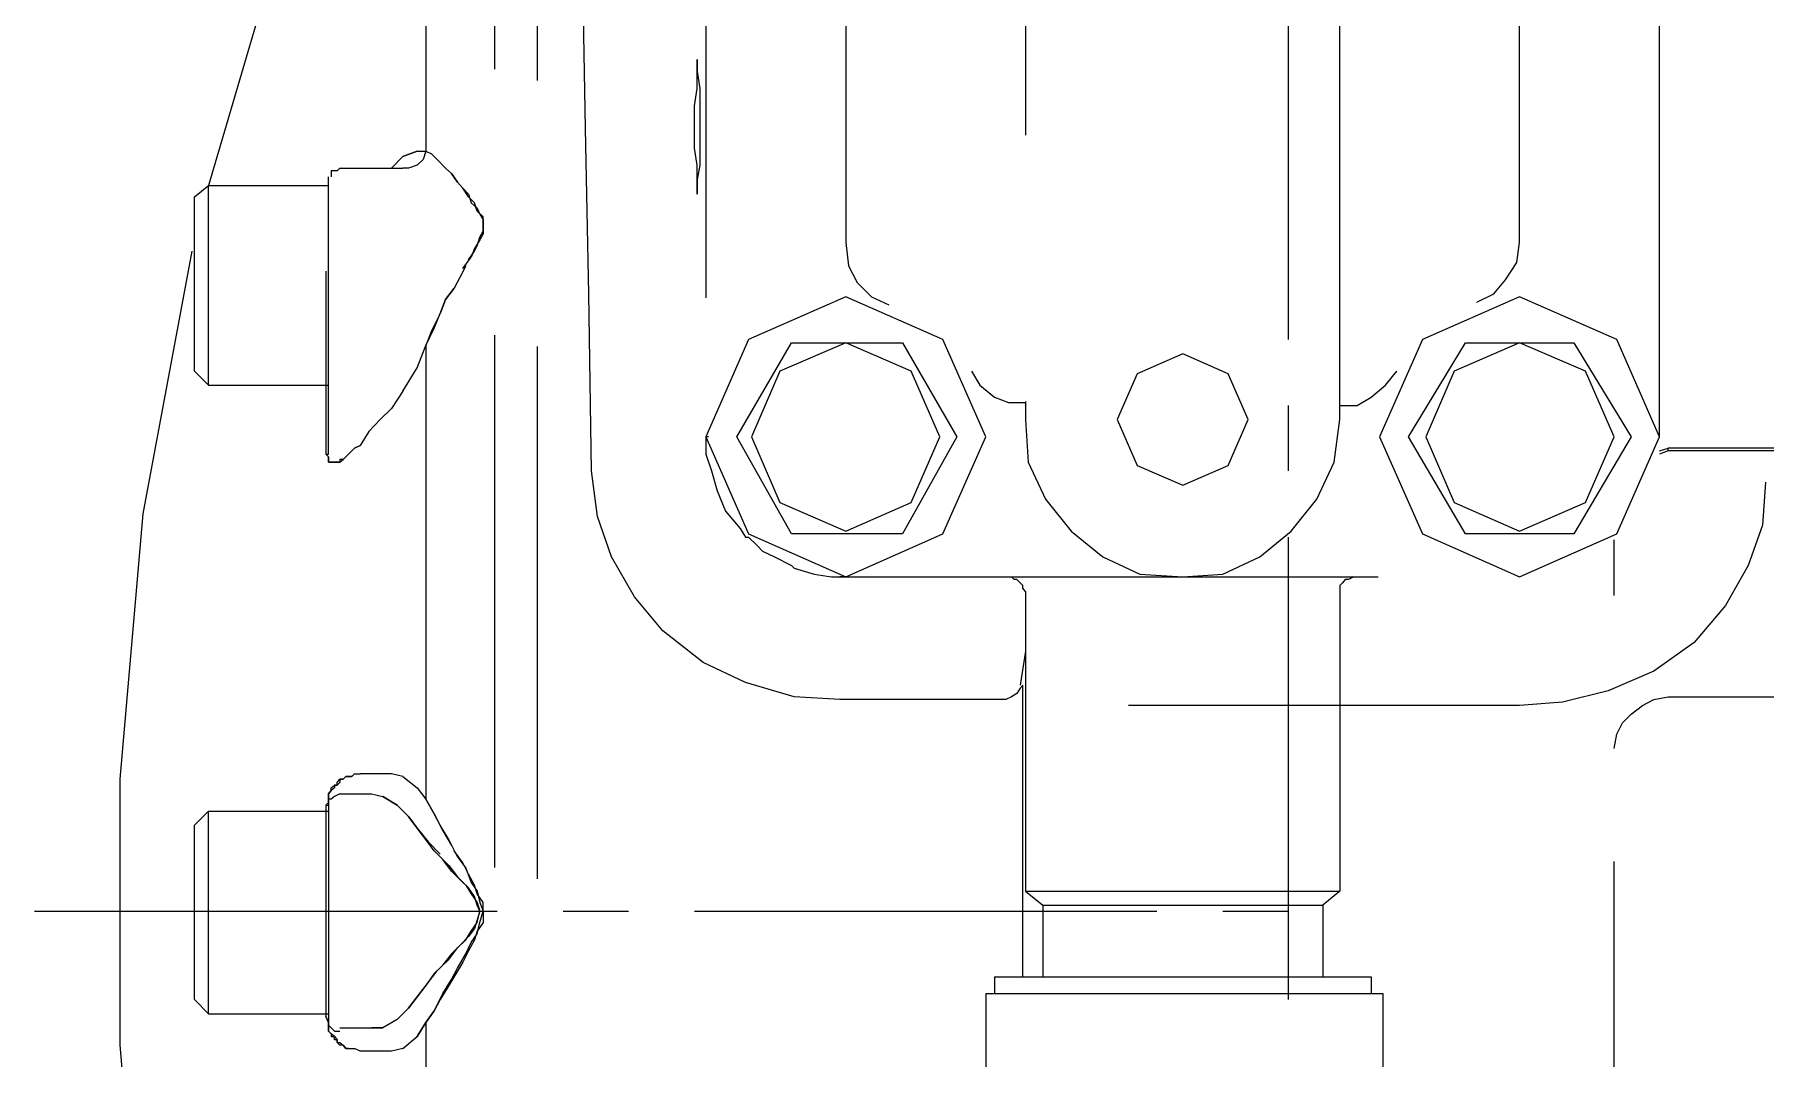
# Model space of a CAD drawing. Header units: inches. Extents: x -229 to 371, y -110 to 269.
# Drawn here: x 11.11 to 19.24, y 210.55 to 215.35 of the extents above; entities that cross this region are included whole.
import ezdxf

# ---------------------------------------------------------------- set-up
doc = ezdxf.new("R2010")
doc.units = ezdxf.units.IN
doc.header["$MEASUREMENT"] = 0
doc.linetypes.add('HIDDEN', pattern=[0.375, 0.25, -0.125])
doc.layers.get('0').update_dxf_attribs({"color": 10})

msp = doc.modelspace()

# ---------------------------------------------------------------- linework, layer by layer
at = {"color": 1, "linetype": 'HIDDEN', "ltscale": 10}
for p, q in [((13.27178, 217.69145), (13.27178, 204.77187)), ((13.47328, 217.63836), (13.47328, 204.82497)), ((15.7667, 217.38047), (15.7667, 213.54505)), ((17.24322, 213.54505), (17.24322, 217.38047)), ((14.26464, 216.61693), (14.26464, 213.46415)), ((14.26464, 216.61693), (14.26464, 213.46415)), ((18.74503, 213.46415), (18.74503, 216.61693)), ((12.94942, 216.37674), (12.94942, 214.80667)), ((17.00126, 213.92177), (17.00126, 216.09357)), ((12.29181, 215.87867), (11.929, 214.64486)), ((14.92225, 215.70421), (14.92225, 214.37686)), ((18.08742, 214.37686), (18.08742, 215.70421)), ((13.70032, 214.91286), (13.68768, 215.6132)), ((14.22444, 215.23648), (14.22444, 215.22131)), ((14.22444, 215.22131), (14.22444, 215.23648)), ((14.22444, 215.22131), (14.22444, 215.18086)), ((14.22444, 215.18086), (14.22444, 215.22131)), ((14.22444, 215.18086), (14.23708, 215.09995)), ((14.22444, 215.09995), (14.22444, 215.18086)), ((14.21155, 215.01905), (14.22444, 215.09995)), ((14.23708, 215.09995), (14.23708, 215.01905)), ((14.21155, 214.9255), (14.21155, 215.01905)), ((14.23708, 215.01905), (14.23708, 214.9255)), ((13.71524, 214.13667), (13.70032, 214.91286)), ((14.21155, 214.81931), (14.21155, 214.9255)), ((14.23708, 214.9255), (14.23708, 214.81931)), ((12.84121, 214.78139), (12.78812, 214.72576)), ((12.90922, 214.80667), (12.84121, 214.78139)), ((12.84121, 214.78139), (12.90922, 214.80667)), ((12.90922, 214.80667), (12.94942, 214.80667)), ((12.94942, 214.80667), (12.93678, 214.76622)), ((12.94942, 214.80667), (12.93678, 214.76622)), ((12.94942, 214.80667), (12.97698, 214.79403)), ((12.97698, 214.79403), (13.00252, 214.76622)), ((14.22444, 214.74093), (14.21155, 214.81931)), ((14.23708, 214.81931), (14.23708, 214.74093)), ((12.52088, 214.71312), (12.50596, 214.71312)), ((12.50596, 214.71312), (12.50596, 214.70048)), ((12.50596, 214.70048), (12.50596, 214.68531)), ((12.53352, 214.71312), (12.52088, 214.71312)), ((12.54641, 214.72576), (12.53352, 214.71312)), ((12.54641, 214.72576), (12.84121, 214.72576)), ((12.86877, 214.72576), (12.84121, 214.72576)), ((12.84121, 214.72576), (12.84121, 214.72576)), ((12.90922, 214.74093), (12.86877, 214.72576)), ((12.93678, 214.76622), (12.90922, 214.74093)), ((13.04272, 214.72576), (13.00252, 214.76622)), ((13.07027, 214.70048), (13.04272, 214.72576)), ((13.07027, 214.70048), (13.09783, 214.66003)), ((13.09783, 214.66003), (13.07027, 214.70048)), ((14.22444, 214.67267), (14.22444, 214.74093)), ((14.23708, 214.74093), (14.22444, 214.67267)), ((11.86327, 214.59176), (11.929, 214.64486)), ((11.929, 213.70686), (11.929, 214.64486)), ((11.929, 214.64486), (12.49332, 214.64486)), ((11.929, 214.64486), (11.929, 214.64486)), ((12.49332, 213.39841), (12.49332, 214.68531)), ((12.50596, 214.68531), (12.50596, 214.68531)), ((12.50596, 214.68531), (12.50596, 214.68531)), ((13.09783, 214.66003), (13.12337, 214.63222)), ((13.12337, 214.63222), (13.09783, 214.66003)), ((13.12337, 214.63222), (13.15093, 214.60441)), ((13.15093, 214.59176), (13.12337, 214.63222)), ((14.22444, 214.61958), (14.22444, 214.67267)), ((14.22444, 214.67267), (14.22444, 214.61958)), ((14.22444, 214.60441), (14.22444, 214.61958)), ((14.22444, 214.61958), (14.22444, 214.60441)), ((11.86327, 213.7726), (11.86327, 214.59176)), ((13.15093, 214.60441), (13.16357, 214.56395)), ((13.17848, 214.56395), (13.15093, 214.59176)), ((13.16357, 214.56395), (13.19113, 214.53867)), ((13.19113, 214.5235), (13.17848, 214.56395)), ((13.19113, 214.53867), (13.20402, 214.51086)), ((13.21894, 214.49822), (13.19113, 214.5235)), ((13.20402, 214.51086), (13.21894, 214.48305)), ((13.21894, 214.45777), (13.21894, 214.49822)), ((13.21894, 214.48305), (13.21894, 214.45777)), ((13.21894, 214.45777), (13.21894, 214.41731)), ((13.21894, 214.42995), (13.21894, 214.45777)), ((13.20402, 214.3895), (13.17848, 214.34905)), ((13.19113, 214.36169), (13.20402, 214.40214)), ((13.20402, 214.40214), (13.21894, 214.42995)), ((13.21894, 214.41731), (13.20402, 214.3895)), ((14.92225, 214.37686), (14.93514, 214.26814)), ((18.07478, 214.28331), (18.08742, 214.37686)), ((18.08742, 214.37686), (18.08742, 214.37686)), ((11.85062, 214.33641), (11.62131, 213.1026)), ((13.12337, 214.2555), (13.16357, 214.3086)), ((13.15093, 214.29595), (13.17848, 214.33641)), ((13.17848, 214.34905), (13.16357, 214.3086)), ((13.17848, 214.33641), (13.19113, 214.36169)), ((12.48068, 214.24286), (12.48068, 213.38324)), ((13.11073, 214.21505), (13.08317, 214.16196)), ((13.13828, 214.26814), (13.11073, 214.21505)), ((14.93514, 214.26814), (14.97534, 214.18977)), ((18.02168, 214.20241), (18.07478, 214.28331)), ((13.08317, 214.16196), (13.04272, 214.10886)), ((13.04272, 214.10886), (13.08317, 214.16196)), ((13.72788, 213.30486), (13.71524, 214.13667)), ((14.97534, 214.18977), (15.04335, 214.1215)), ((17.88591, 214.09622), (17.96657, 214.13667)), ((17.96657, 214.13667), (18.02168, 214.20241)), ((13.01718, 214.04313), (12.97698, 213.96222)), ((12.98962, 213.97486), (13.01718, 214.04313)), ((13.04272, 214.10886), (13.01718, 214.04313)), ((13.01718, 214.04313), (13.04272, 214.10886)), ((14.92225, 214.1215), (14.46614, 213.92177)), ((15.37835, 213.92177), (14.92225, 214.1215)), ((15.04335, 214.1215), (15.12375, 214.08358)), ((15.12375, 214.08358), (15.12375, 214.08358)), ((18.08742, 214.1215), (17.63132, 213.92177)), ((18.54352, 213.92177), (18.08742, 214.1215)), ((12.94942, 213.89396), (12.98962, 213.97486)), ((12.97698, 213.96222), (12.94942, 213.89396)), ((12.90922, 213.78777), (12.94942, 213.89396)), ((12.94942, 213.89396), (12.94942, 211.7626)), ((14.46614, 213.92177), (14.26464, 213.46415)), ((14.41103, 213.46415), (14.66765, 213.9066)), ((14.92225, 213.9066), (14.61253, 213.7726)), ((14.66765, 213.9066), (15.18949, 213.9066)), ((15.22994, 213.7726), (14.92225, 213.9066)), ((15.18949, 213.9066), (15.44409, 213.46415)), ((15.57986, 213.46415), (15.37835, 213.92177)), ((17.63132, 213.92177), (17.42981, 213.46415)), ((17.56558, 213.46415), (17.83282, 213.9066)), ((18.08742, 213.9066), (17.77973, 213.7726)), ((17.83282, 213.9066), (18.34202, 213.9066)), ((18.39714, 213.7726), (18.08742, 213.9066)), ((18.34202, 213.9066), (18.61153, 213.46415)), ((18.74503, 213.46415), (18.54352, 213.92177)), ((16.50496, 213.8535), (16.29056, 213.75996)), ((16.71911, 213.75996), (16.50496, 213.8535)), ((11.86327, 213.7726), (11.929, 213.70686)), ((12.84121, 213.67905), (12.90922, 213.78777)), ((14.61253, 213.7726), (14.47904, 213.46415)), ((15.36369, 213.46415), (15.22994, 213.7726)), ((15.5121, 213.7726), (15.5523, 213.70686)), ((16.29056, 213.75996), (16.19727, 213.54505)), ((16.8124, 213.54505), (16.71911, 213.75996)), ((17.45737, 213.70686), (17.51046, 213.7726)), ((17.51046, 213.7726), (17.51046, 213.7726)), ((17.77973, 213.7726), (17.64623, 213.46415)), ((18.53088, 213.46415), (18.39714, 213.7726)), ((11.929, 213.70686), (12.49332, 213.70686)), ((12.84121, 213.67905), (12.78812, 213.59815)), ((15.5523, 213.70686), (15.62031, 213.65124)), ((15.62031, 213.65124), (15.68605, 213.62596)), ((17.32362, 213.61079), (17.38961, 213.65124)), ((17.38961, 213.65124), (17.45737, 213.70686)), ((12.78812, 213.59815), (12.73502, 213.54505)), ((15.68605, 213.62596), (15.7667, 213.62596)), ((15.7667, 213.62596), (15.7667, 213.62596)), ((17.00126, 213.30486), (17.00126, 213.61079)), ((17.24322, 213.61079), (17.32362, 213.61079)), ((12.68218, 213.48943), (12.64173, 213.42369)), ((12.73502, 213.54505), (12.68218, 213.48943)), ((15.7667, 213.54505), (15.77934, 213.34532)), ((15.77934, 213.48943), (15.77934, 213.48943)), ((16.19727, 213.54505), (16.29056, 213.33015)), ((16.71911, 213.33015), (16.8124, 213.54505)), ((17.21566, 213.34532), (17.24322, 213.54505)), ((17.24322, 213.54505), (17.24322, 213.54505)), ((12.49332, 213.39841), (12.49332, 213.39841)), ((12.49332, 213.38324), (12.49332, 213.39841)), ((12.58661, 213.38324), (12.60153, 213.39841)), ((12.60153, 213.39841), (12.61417, 213.41105)), ((12.61417, 213.41105), (12.60153, 213.39841)), ((12.61417, 213.41105), (12.64173, 213.42369)), ((12.64173, 213.42369), (12.61417, 213.41105)), ((14.27728, 213.46415), (14.26464, 213.46415)), ((14.26464, 213.46415), (14.46614, 213.00905)), ((14.26464, 213.46415), (14.26464, 213.38324)), ((14.66765, 213.00905), (14.41103, 213.46415)), ((14.47904, 213.46415), (14.61253, 213.15569)), ((15.44409, 213.46415), (15.18949, 213.00905)), ((15.22994, 213.15569), (15.36369, 213.46415)), ((15.37835, 213.00905), (15.57986, 213.46415)), ((17.42981, 213.46415), (17.63132, 213.00905)), ((17.83282, 213.00905), (17.56558, 213.46415)), ((17.64623, 213.46415), (17.77973, 213.15569)), ((18.61153, 213.46415), (18.34202, 213.00905)), ((18.39714, 213.15569), (18.53088, 213.46415)), ((18.54352, 213.00905), (18.74503, 213.46415)), ((18.74503, 213.39841), (18.78548, 213.41105)), ((18.78548, 213.39841), (18.74503, 213.38324)), ((18.78548, 213.39841), (18.78548, 213.41105)), ((28.18745, 213.41105), (18.78548, 213.41105)), ((28.18745, 213.39841), (18.78548, 213.39841)), ((12.49332, 213.3706), (12.48068, 213.38324)), ((12.48068, 213.38324), (12.49332, 213.38324)), ((12.48068, 213.38324), (12.49332, 213.3706)), ((12.49332, 213.35796), (12.49332, 213.3706)), ((12.49332, 213.3706), (12.49332, 213.35796)), ((12.49332, 213.34532), (12.49332, 213.35796)), ((12.49332, 213.35796), (12.49332, 213.35796)), ((12.49332, 213.35796), (12.49332, 213.34532)), ((12.50596, 213.34532), (12.49332, 213.34532)), ((12.49332, 213.34532), (12.49332, 213.34532)), ((12.49332, 213.34532), (12.50596, 213.34532)), ((12.52088, 213.34532), (12.50596, 213.34532)), ((12.50596, 213.34532), (12.50596, 213.34532)), ((12.50596, 213.34532), (12.52088, 213.34532)), ((12.53352, 213.34532), (12.52088, 213.34532)), ((12.52088, 213.34532), (12.52088, 213.34532)), ((12.52088, 213.34532), (12.53352, 213.34532)), ((12.54641, 213.34532), (12.53352, 213.34532)), ((12.53352, 213.34532), (12.53352, 213.34532)), ((12.53352, 213.34532), (12.54641, 213.34532)), ((12.56108, 213.35796), (12.54641, 213.35796)), ((12.54641, 213.35796), (12.54641, 213.34532)), ((12.54641, 213.34532), (12.56108, 213.35796)), ((12.57397, 213.3706), (12.56108, 213.35796)), ((12.56108, 213.35796), (12.57397, 213.3706)), ((12.58661, 213.38324), (12.57397, 213.3706)), ((12.57397, 213.3706), (12.58661, 213.38324)), ((14.26464, 213.38324), (14.2922, 213.30486)), ((15.77934, 213.34532), (15.85999, 213.17086)), ((16.29056, 213.33015), (16.50496, 213.2366)), ((16.50496, 213.2366), (16.71911, 213.33015)), ((17.13501, 213.17086), (17.21566, 213.34532)), ((13.75544, 213.08996), (13.72788, 213.30486)), ((14.2922, 213.30486), (14.31773, 213.21132)), ((19.24159, 213.25177), (19.22869, 213.04951)), ((14.31773, 213.21132), (14.35793, 213.11524)), ((14.61253, 213.15569), (14.92225, 213.02169)), ((14.92225, 213.02169), (15.22994, 213.15569)), ((15.85999, 213.17086), (15.98085, 213.02169)), ((17.01391, 213.02169), (17.13501, 213.17086)), ((17.77973, 213.15569), (18.08742, 213.02169)), ((18.08742, 213.02169), (18.39714, 213.15569)), ((11.62131, 213.1026), (11.5131, 211.85615)), ((13.82118, 212.90034), (13.75544, 213.08996)), ((14.35793, 213.11524), (14.42594, 213.03434)), ((14.42594, 213.03434), (14.45148, 212.99388)), ((14.45148, 212.99388), (14.46614, 212.99388)), ((14.46614, 213.00905), (14.92225, 212.80679)), ((14.46614, 212.99388), (14.5066, 212.95343)), ((15.18949, 213.00905), (14.66765, 213.00905)), ((14.92225, 212.80679), (15.37835, 213.00905)), ((15.98085, 213.02169), (16.12951, 212.90034)), ((16.86777, 212.90034), (17.01391, 213.02169)), ((17.00126, 210.82208), (17.00126, 212.99388)), ((17.63132, 213.00905), (18.08742, 212.80679)), ((18.34202, 213.00905), (17.83282, 213.00905)), ((18.08742, 212.80679), (18.54352, 213.00905)), ((19.22869, 213.04951), (19.16093, 212.85988)), ((14.5066, 212.95343), (14.53188, 212.92815)), ((14.53188, 212.92815), (14.58725, 212.90034)), ((18.53088, 201.46992), (18.53088, 212.98124)), ((13.92939, 212.71324), (13.82118, 212.90034)), ((14.58725, 212.90034), (14.66765, 212.85988)), ((14.66765, 212.85988), (14.68054, 212.84724)), ((14.68054, 212.84724), (14.77384, 212.81943)), ((16.12951, 212.90034), (16.30346, 212.81943)), ((16.69357, 212.81943), (16.86777, 212.90034)), ((19.16093, 212.85988), (19.05474, 212.67279)), ((14.77384, 212.81943), (14.85449, 212.80679)), ((14.85449, 212.80679), (14.92225, 212.80679)), ((14.92225, 212.80679), (14.89469, 212.80679)), ((14.92225, 212.80679), (18.08742, 212.80679)), ((15.7136, 212.79415), (15.70096, 212.80679)), ((15.70096, 212.80679), (15.70096, 212.80679)), ((15.72625, 212.79415), (15.7136, 212.79415)), ((15.74116, 212.77898), (15.72625, 212.79415)), ((15.7538, 212.76634), (15.74116, 212.77898)), ((15.7538, 212.7537), (15.7538, 212.76634)), ((15.7667, 212.73853), (15.7538, 212.7537)), ((16.30346, 212.81943), (16.50496, 212.80679)), ((16.50496, 212.80679), (16.69357, 212.81943)), ((17.25586, 212.77898), (17.24322, 212.76634)), ((17.24322, 212.76634), (17.24322, 212.7537)), ((17.24322, 212.7537), (17.24322, 212.73853)), ((17.26851, 212.79415), (17.25586, 212.77898)), ((17.28342, 212.79415), (17.26851, 212.79415)), ((17.30896, 212.80679), (17.28342, 212.79415)), ((14.06313, 212.55396), (13.92939, 212.71324)), ((15.7667, 212.73853), (15.7667, 211.33027)), ((17.24322, 212.73853), (17.24322, 211.33027)), ((17.24322, 212.73853), (17.24322, 212.73853)), ((19.05474, 212.67279), (18.90633, 212.49834)), ((14.252, 212.40479), (14.06313, 212.55396)), ((18.90633, 212.49834), (18.71747, 212.36434)), ((15.7667, 212.45789), (15.74116, 212.2986)), ((14.45148, 212.31124), (14.252, 212.40479)), ((18.71747, 212.36434), (18.50332, 212.27079)), ((14.68054, 212.24298), (14.45148, 212.31124)), ((15.72625, 212.25815), (15.70096, 212.24298)), ((15.74116, 212.28343), (15.72625, 212.25815)), ((15.74116, 212.2986), (15.74116, 212.2986)), ((15.7538, 212.2986), (15.74116, 212.28343)), ((15.7538, 210.92827), (15.7538, 212.2986)), ((18.50332, 212.27079), (18.28892, 212.2177)), ((14.89469, 212.23034), (14.68054, 212.24298)), ((15.59275, 212.23034), (14.89469, 212.23034)), ((15.63295, 212.23034), (15.59275, 212.23034)), ((15.6734, 212.23034), (15.63295, 212.23034)), ((15.70096, 212.24298), (15.6734, 212.23034)), ((18.08742, 212.20253), (16.25036, 212.20253)), ((18.28892, 212.2177), (18.08742, 212.20253)), ((18.61153, 212.16207), (18.66438, 212.20253)), ((18.66438, 212.20253), (18.71747, 212.23034)), ((18.71747, 212.23034), (18.78548, 212.24298)), ((18.78548, 212.24298), (28.18745, 212.24298)), ((18.54352, 212.06853), (18.57108, 212.12162)), ((18.57108, 212.12162), (18.61153, 212.16207)), ((18.53088, 212.00026), (18.54352, 212.06853)), ((11.5131, 211.85615), (11.5131, 210.60717)), ((12.53352, 211.84098), (12.54641, 211.85615)), ((12.56108, 211.85615), (12.54641, 211.85615)), ((12.54641, 211.85615), (12.54641, 211.84098)), ((12.54641, 211.85615), (12.56108, 211.85615)), ((12.57397, 211.86879), (12.56108, 211.85615)), ((12.56108, 211.85615), (12.57397, 211.86879)), ((12.58661, 211.86879), (12.57397, 211.86879)), ((12.57397, 211.86879), (12.58661, 211.86879)), ((12.60153, 211.86879), (12.58661, 211.86879)), ((12.58661, 211.86879), (12.60153, 211.86879)), ((12.60153, 211.86879), (12.61417, 211.88143)), ((12.61417, 211.88143), (12.64173, 211.88143)), ((12.78812, 211.88143), (12.64173, 211.88143)), ((12.84121, 211.86879), (12.78812, 211.88143)), ((12.84121, 211.86879), (12.90922, 211.8157)), ((12.50596, 211.80306), (12.49332, 211.78789)), ((12.49332, 211.78789), (12.50596, 211.80306)), ((12.49332, 211.78789), (12.49332, 211.77525)), ((12.49332, 211.77525), (12.49332, 211.78789)), ((12.49332, 211.77525), (12.49332, 211.7626)), ((12.49332, 211.7626), (12.49332, 211.77525)), ((12.50596, 211.8157), (12.52088, 211.82834)), ((12.52088, 211.8157), (12.50596, 211.80306)), ((12.50596, 211.80306), (12.50596, 211.8157)), ((12.52088, 211.77525), (12.50596, 211.7626)), ((12.53352, 211.82834), (12.52088, 211.82834)), ((12.52088, 211.82834), (12.52088, 211.8157)), ((12.52088, 211.82834), (12.53352, 211.82834)), ((12.54641, 211.78789), (12.52088, 211.77525)), ((12.52088, 211.77525), (12.52088, 211.77525)), ((12.54641, 211.84098), (12.53352, 211.82834)), ((12.53352, 211.82834), (12.53352, 211.84098)), ((12.54641, 211.78789), (12.69482, 211.78789)), ((12.69482, 211.78789), (12.74792, 211.77525)), ((12.81567, 211.73479), (12.74792, 211.77525)), ((12.74792, 211.77525), (12.81567, 211.73479)), ((12.90922, 211.8157), (12.94942, 211.7626)), ((11.86327, 211.64125), (11.929, 211.70698)), ((11.929, 210.75382), (11.929, 211.70698)), ((11.929, 211.70698), (12.49332, 211.70698)), ((12.49332, 211.74743), (12.48068, 211.73479)), ((12.48068, 211.73479), (12.49332, 211.74743)), ((12.48068, 211.73479), (12.48068, 210.74117)), ((12.48068, 211.73479), (12.49332, 211.73479)), ((12.50596, 211.7626), (12.49332, 211.7626)), ((12.49332, 211.7626), (12.49332, 211.74743)), ((12.49332, 211.7626), (12.49332, 211.74743)), ((12.49332, 211.74743), (12.49332, 211.7626)), ((12.49332, 211.74743), (12.49332, 211.73479)), ((12.49332, 211.73479), (12.49332, 210.72853)), ((12.49332, 211.73479), (12.49332, 211.73479)), ((12.49332, 211.73479), (12.49332, 211.73479)), ((12.49332, 211.73479), (12.49332, 211.73479)), ((12.81567, 211.73479), (12.86877, 211.6817)), ((12.94942, 211.7626), (12.98962, 211.69434)), ((12.98962, 211.69434), (12.94942, 211.7626)), ((12.98962, 211.69434), (13.03007, 211.61344)), ((13.01718, 211.64125), (12.98962, 211.69434)), ((11.86327, 210.82208), (11.86327, 211.64125)), ((12.90922, 211.62608), (12.86877, 211.6817)), ((12.86877, 211.6817), (12.90922, 211.62608)), ((12.94942, 211.57298), (12.90922, 211.62608)), ((12.90922, 211.62608), (12.96206, 211.56034)), ((13.05763, 211.57298), (13.01718, 211.64125)), ((13.03007, 211.61344), (13.07027, 211.54517)), ((12.98962, 211.51989), (12.94942, 211.57298)), ((12.96206, 211.56034), (13.01718, 211.50472)), ((13.09783, 211.49208), (13.05763, 211.57298)), ((12.98962, 211.51989), (13.05763, 211.45162)), ((13.07027, 211.42381), (13.03007, 211.47944)), ((13.05763, 211.45162), (13.09783, 211.39853)), ((13.12337, 211.46427), (13.08317, 211.51989)), ((13.09783, 211.49208), (13.13828, 211.43898)), ((13.15093, 211.41117), (13.12337, 211.46427)), ((13.11073, 211.38336), (13.07027, 211.42381)), ((13.09783, 211.39853), (13.13828, 211.35808)), ((13.15093, 211.34544), (13.11073, 211.38336)), ((13.13828, 211.43898), (13.16357, 211.37072)), ((13.17848, 211.35808), (13.15093, 211.41117)), ((13.16357, 211.37072), (13.19113, 211.33027)), ((13.13828, 211.35808), (13.16357, 211.31762)), ((13.17848, 211.30498), (13.15093, 211.34544)), ((13.16357, 211.31762), (13.19113, 211.27717)), ((13.19113, 211.31762), (13.17848, 211.35808)), ((13.19113, 211.26453), (13.17848, 211.30498)), ((13.19113, 211.33027), (13.20402, 211.27717)), ((13.21894, 211.27717), (13.19113, 211.31762)), ((15.7667, 211.33027), (15.84735, 211.26453)), ((15.7667, 211.33027), (17.24322, 211.33027)), ((17.24322, 211.33027), (17.16257, 211.26453)), ((11.11236, 211.23672), (13.28467, 211.23672)), ((13.19113, 211.27717), (13.20402, 211.23672)), ((13.20402, 211.23672), (13.19113, 211.26453)), ((13.19113, 211.18363), (13.20402, 211.23672)), ((13.20402, 211.23672), (13.19113, 211.19627)), ((13.20402, 211.27717), (13.21894, 211.23672)), ((13.20402, 211.18363), (13.21894, 211.23672)), ((13.21894, 211.23672), (13.21894, 211.27717)), ((13.21894, 211.23672), (13.21894, 211.18363)), ((13.59439, 211.23672), (13.90183, 211.23672)), ((14.21155, 211.23672), (16.38386, 211.23672)), ((15.84735, 211.26453), (15.84735, 210.92827)), ((15.84735, 211.26453), (17.16257, 211.26453)), ((16.69357, 211.23672), (17.00126, 211.23672)), ((17.16257, 211.26453), (17.16257, 210.92827)), ((13.15093, 211.11789), (13.11073, 211.07744)), ((13.13828, 211.10272), (13.16357, 211.14317)), ((13.17848, 211.15581), (13.15093, 211.11789)), ((13.16357, 211.14317), (13.19113, 211.18363)), ((13.16357, 211.09008), (13.19113, 211.13053)), ((13.19113, 211.19627), (13.17848, 211.15581)), ((13.19113, 211.14317), (13.17848, 211.10272)), ((13.19113, 211.13053), (13.20402, 211.18363)), ((13.21894, 211.18363), (13.19113, 211.14317)), ((13.07027, 211.03698), (13.03007, 210.98389)), ((13.05763, 211.00917), (13.09783, 211.0648)), ((13.11073, 211.07744), (13.07027, 211.03698)), ((13.09783, 211.0648), (13.13828, 211.10272)), ((13.09783, 210.96872), (13.13828, 211.03698)), ((13.15093, 211.04963), (13.12337, 210.99653)), ((13.13828, 211.03698), (13.16357, 211.09008)), ((13.17848, 211.10272), (13.15093, 211.04963)), ((12.96206, 210.90298), (13.00252, 210.95608)), ((13.05763, 211.00917), (12.98962, 210.94344)), ((13.12337, 210.99653), (13.05763, 210.88781)), ((13.07027, 210.91563), (13.09783, 210.96872)), ((12.90922, 210.83472), (12.96206, 210.90298)), ((12.94942, 210.88781), (12.90922, 210.83472)), ((12.98962, 210.94344), (12.94942, 210.88781)), ((13.05763, 210.88781), (13.01718, 210.82208)), ((13.03007, 210.84989), (13.07027, 210.91563)), ((15.62031, 210.92827), (15.62031, 210.84989)), ((15.62031, 210.92827), (17.38961, 210.92827)), ((17.38961, 210.92827), (17.38961, 210.84989)), ((11.86327, 210.82208), (11.929, 210.75382)), ((12.90922, 210.83472), (12.86877, 210.78163)), ((12.86877, 210.78163), (12.90922, 210.83472)), ((12.98962, 210.76898), (13.03007, 210.84989)), ((13.01718, 210.82208), (12.98962, 210.76898)), ((15.57986, 210.84989), (15.57986, 210.36699)), ((15.57986, 210.84989), (17.44473, 210.84989)), ((17.44473, 210.84989), (17.44473, 210.36699)), ((11.929, 210.75382), (12.49332, 210.75382)), ((12.48068, 210.74117), (12.49332, 210.71336)), ((12.49332, 210.71336), (12.48068, 210.74117)), ((12.49332, 210.72853), (12.49332, 210.70072)), ((12.49332, 210.70072), (12.49332, 210.71336)), ((12.49332, 210.71336), (12.49332, 210.70072)), ((12.81567, 210.72853), (12.74792, 210.68808)), ((12.81567, 210.72853), (12.86877, 210.78163)), ((12.94942, 210.71336), (12.90922, 210.64763)), ((12.90922, 210.64763), (12.94942, 210.71336)), ((12.98962, 210.76898), (12.94942, 210.71336)), ((12.94942, 210.71336), (12.98962, 210.76898)), ((12.94942, 210.71336), (12.94942, 208.56684)), ((12.49332, 210.70072), (12.49332, 210.70072)), ((12.49332, 210.70072), (12.50596, 210.68808)), ((12.49332, 210.68808), (12.49332, 210.70072)), ((12.49332, 210.70072), (12.49332, 210.68808)), ((12.49332, 210.67291), (12.49332, 210.68808)), ((12.49332, 210.68808), (12.49332, 210.67291)), ((12.50596, 210.66027), (12.49332, 210.67291)), ((12.49332, 210.67291), (12.50596, 210.66027)), ((12.50596, 210.68808), (12.52088, 210.67291)), ((12.52088, 210.64763), (12.50596, 210.66027)), ((12.50596, 210.66027), (12.50596, 210.64763)), ((12.50596, 210.64763), (12.52088, 210.64763)), ((12.52088, 210.67291), (12.52088, 210.67291)), ((12.52088, 210.67291), (12.54641, 210.67291)), ((12.52088, 210.63246), (12.52088, 210.64763)), ((12.52088, 210.64763), (12.53352, 210.63246)), ((12.53352, 210.63246), (12.52088, 210.63246)), ((12.53352, 210.61982), (12.53352, 210.63246)), ((12.53352, 210.63246), (12.53352, 210.61982)), ((12.54641, 210.68808), (12.69482, 210.68808)), ((12.54641, 210.67291), (12.54641, 210.67291)), ((12.69482, 210.68808), (12.74792, 210.68808)), ((12.74792, 210.68808), (12.69482, 210.68808)), ((12.84121, 210.592), (12.90922, 210.64763)), ((11.5131, 210.60717), (11.62131, 209.36073)), ((12.54641, 210.60717), (12.53352, 210.61982)), ((12.53352, 210.61982), (12.54641, 210.61982)), ((12.54641, 210.61982), (12.56108, 210.60717)), ((12.56108, 210.60717), (12.54641, 210.60717)), ((12.57397, 210.592), (12.56108, 210.60717)), ((12.56108, 210.60717), (12.57397, 210.592)), ((12.58661, 210.592), (12.57397, 210.592)), ((12.57397, 210.592), (12.58661, 210.592)), ((12.58661, 210.592), (12.60153, 210.592)), ((12.60153, 210.592), (12.61417, 210.592)), ((12.64173, 210.57936), (12.61417, 210.592)), ((12.78812, 210.57936), (12.64173, 210.57936)), ((12.84121, 210.592), (12.78812, 210.57936))]:
    msp.add_line(p, q, dxfattribs=at)

doc.saveas('drawing.dxf')
